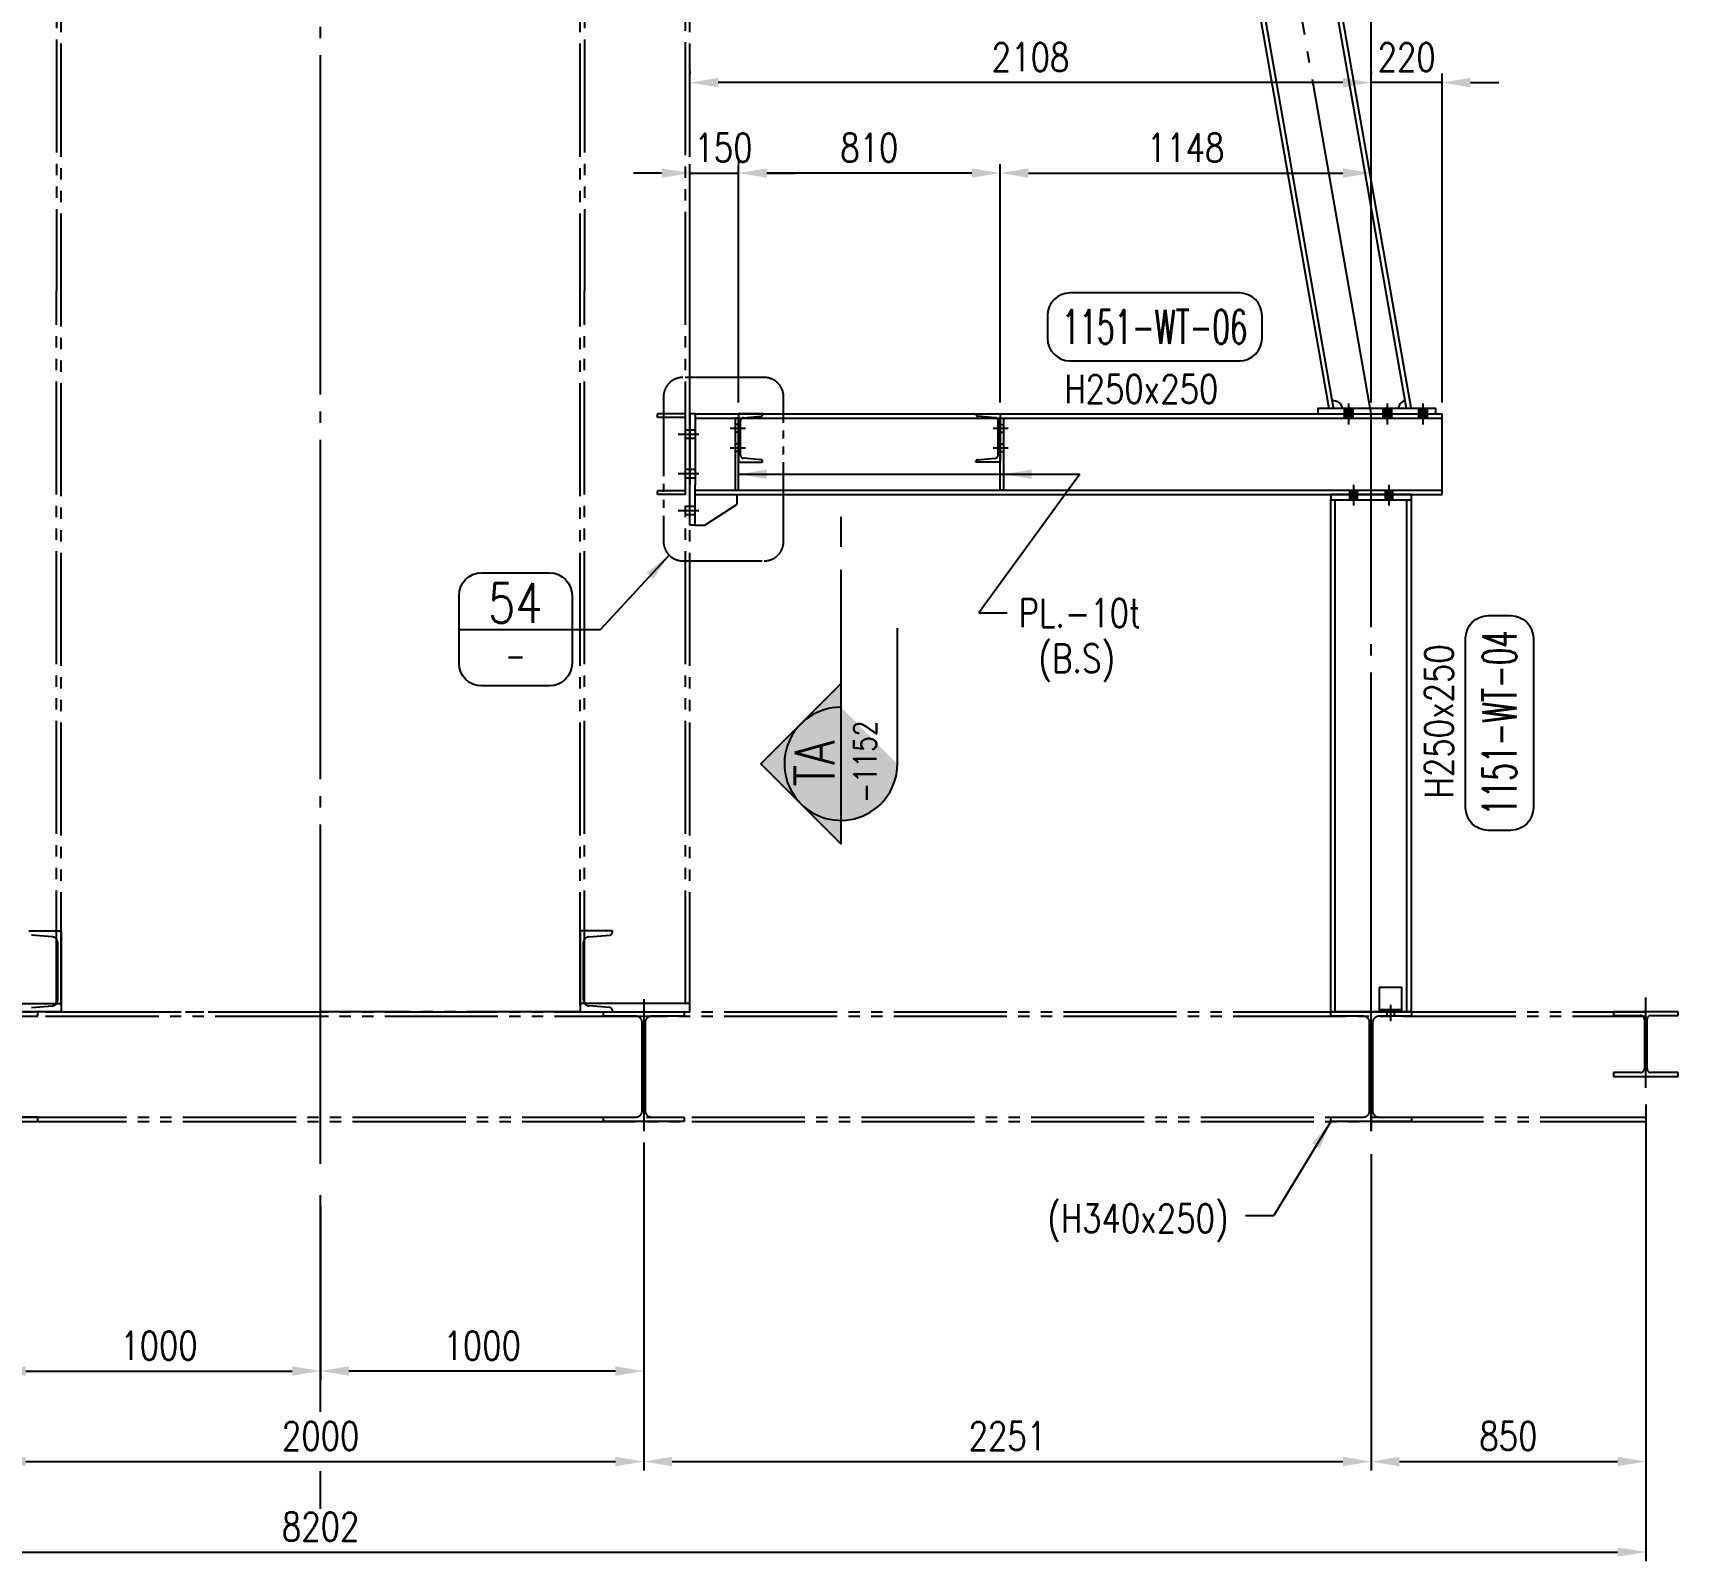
# Model space of a CAD drawing. Header units: millimetres. Extents: x 0 to 134087, y -49114 to 20834.
# Drawn here: x 38692 to 43783, y 7414 to 12141 of the extents above; entities that cross this region are included whole.
import ezdxf
from ezdxf.enums import TextEntityAlignment as Align

# ---------------------------------------------------------------- set-up
doc = ezdxf.new("R2010")
doc.units = ezdxf.units.MM
doc.header["$LTSCALE"] = 35
for name, pattern in [('JNK-CENTER', [34, 30, -1.5, 1, -1.5]), ('JNK-HIDDEN', [3, 2, -1]), ('JNK-PHANTOM', [15, 10, -1, 1, -1, 1, -1]), ('PH2', [15, 10, -1, 1, -1, 1, -1])]:
    doc.linetypes.add(name, pattern=pattern)
for name, color, linetype in [('CEN-R', 1, 'JNK-CENTER'), ('CON-C', 4, 'Continuous'), ('CON-G', 3, 'Continuous'), ('CON-W', 7, 'Continuous'), ('CON-Y', 2, 'Continuous'), ('det', 2, 'PH2'), ('Dim-W', 7, 'Continuous'), ('HID-Y', 2, 'JNK-HIDDEN'), ('PHA-M', 6, 'JNK-PHANTOM'), ('STL-OBJT', 7, 'Continuous')]:
    doc.layers.add(name, color=color, linetype=linetype)
doc.styles.add('SIMPLEX', font='simplex.shx', dxfattribs={"width": 0.8})
doc.dimstyles.new('DIM35', dxfattribs={"dimscale": 35, "dimtxt": 2.5, "dimasz": 2.5, "dimexe": 0.8, "dimexo": 1, "dimgap": 1, "dimtad": 1, "dimdec": 1, "dimdsep": 46, "dimtxsty": 'SIMPLEX', "dimcen": 0, "dimclrd": 7, "dimclre": 7, "dimclrt": 2, "dimadec": 1, "dimazin": 2, "dimtfac": 1, "dimtdec": 1, "dimtix": 1, "dimtmove": 2, "dimatfit": 2, "dimfxl": 1, "dimtfill": 1, "dimarcsym": 1})

# ---------------------------------------------------------------- blocks, each defined once
blk = doc.blocks.new('*D376')
at = {"layer": 'DEFPOINTS', "color": 0, "transparency": 16777216}
for p in [(35480.90303006745, 8885.375034891455), (43682.90303006745, 8861.08168435646), (43682.90303006745, 7441.605348590964)]:
    blk.add_point(p, dxfattribs=at)
at = {"layer": 'Dim-W', "color": 7, "linetype": 'ByBlock', "lineweight": -2, "transparency": 16777216}
for p, q in [((35480.90303006745, 8850.375034891455), (35480.90303006745, 7413.605348590964)), ((43682.90303006745, 8826.08168435646), (43682.90303006745, 7413.605348590964)), ((35568.40303006745, 7441.605348590964), (43595.40303006745, 7441.605348590964))]:
    blk.add_line(p, q, dxfattribs=at)
at = {"layer": 'Dim-W', "color": 7, "transparency": 16777216}
for points in [[(35568.40303006745, 7456.188681924297), (35568.40303006745, 7427.022015257631), (35480.90303006745, 7441.605348590964)], [(43595.40303006745, 7456.188681924297), (43595.40303006745, 7427.022015257631), (43682.90303006745, 7441.605348590964)]]:
    blk.add_solid(points, dxfattribs=at)
at = {"layer": 'Dim-W', "color": 2, "transparency": 16777216, "insert": (39581.90303006745, 7520.355348590964), "char_height": 87.5, "attachment_point": 5, "style": 'SIMPLEX', "bg_fill": 3, "box_fill_scale": 1.1, "bg_fill_color": 256, "bg_fill_true_color": 13158600, "bg_fill_transparency": 0}
blk.add_mtext('8202', dxfattribs=at)
blk = doc.blocks.new('A$C0ED36BC4')
at = {"layer": 'CEN-R'}
for p, q in [((1000, 39.06974284089665), (1000, -369.5811990312087)), ((1000, 39.06974284089665), (1000, -369.5811990312087)), ((3250.999999999802, -369.5811990312086), (3250.999999999764, 39.06974284089665)), ((4100.999999999726, -234.9887546006521), (4100.999999999711, 43.63720272895625)), ((3250.999999999767, -100), (3250.999999999769, -369.5811990312077))]:
    blk.add_line(p, q, dxfattribs=at)
at = {"layer": 'PHA-M'}
blk.add_line((3376.000000000582, 0), (3126.000000000582, 0), dxfattribs=at)
for points in [[(-875.0000000000582, -340), (-875.0000000000582, -326), (-975.5000000000582, -326, -0.414213562373095), (-995.5000000000582, -306), (-995.5000000000582, -34, -0.414213562373095), (-975.5000000000582, -14), (-875.0000000000582, -14), (-875.0000000000582, 0), (-1125.000000000058, 0), (-1125.000000000058, -14), (-1024.500000000058, -14, -0.414213562373095), (-1004.500000000058, -34), (-1004.500000000058, -306, -0.4142135623730949), (-1024.500000000058, -326), (-1125.000000000058, -326), (-1125.000000000058, -340)], [(875, -340), (875, -326), (975.5, -326, 0.414213562373095), (995.5, -306), (995.5, -34, 0.414213562373095), (975.5, -14), (875, -14), (875, 0), (1125, 0), (1125, -14), (1024.5, -14, 0.414213562373095), (1004.5, -34), (1004.5, -306, 0.4142135623730949), (1024.5, -326), (1125, -326), (1125, -340)], [(3125.999999999593, -340), (3125.999999999593, -326), (3226.499999999593, -326, 0.414213562373095), (3246.499999999593, -306), (3246.499999999593, -34, 0.414213562373095), (3226.499999999593, -14), (3125.999999999593, -14), (3125.999999999593, 0), (3375.999999999593, 0), (3375.999999999593, -14), (3275.499999999593, -14, 0.414213562373095), (3255.499999999593, -34), (3255.499999999593, -306, 0.4142135623730949), (3275.499999999593, -326), (3375.999999999593, -326), (3375.999999999593, -340)], [(4096.999999999714, -24), (4096.999999999714, -176, -0.414213562373095), (4084.999999999714, -188), (4000.999999999714, -188), (4000.999999999714, -200), (4100.999999999714, -200), (4200.999999999714, -200), (4200.999999999714, -188), (4116.999999999714, -188, -0.414213562373095), (4104.999999999714, -176), (4104.999999999714, -24, -0.414213562373095), (4116.999999999714, -12), (4200.999999999714, -12), (4200.999999999714, 0), (4100.999999999714, 0), (4000.999999999714, 0), (4000.999999999714, -12), (4084.999999999714, -12, -0.414213562373095)]]:
    blk.add_lwpolyline(points, format="xyb", close=True, dxfattribs=at)
blk = doc.blocks.new('*D385')
at = {"color": 7, "linetype": 'ByBlock', "lineweight": -2, "transparency": 16777216}
for p, q in [((40724.90303006716, 12022.65329782846), (40724.90303006716, 12015.65329782846)), ((42832.90303006774, 11033.14731621175), (42832.90303006774, 12015.65329782846)), ((42745.40303006774, 11987.65329782846), (40812.40303006716, 11987.65329782846))]:
    blk.add_line(p, q, dxfattribs=at)
at = {"color": 7, "transparency": 16777216}
for points in [[(40812.40303006716, 12002.23663116179), (40812.40303006716, 11973.06996449513), (40724.90303006716, 11987.65329782846)], [(42745.40303006774, 12002.23663116179), (42745.40303006774, 11973.06996449513), (42832.90303006774, 11987.65329782846)]]:
    blk.add_solid(points, dxfattribs=at)
at = {"layer": 'DEFPOINTS', "color": 0, "transparency": 16777216}
for p in [(40724.90303006716, 11987.65329782846), (40724.90303006716, 11987.65329782846), (42832.90303006774, 10998.14731621175)]:
    blk.add_point(p, dxfattribs=at)
at = {"color": 2, "transparency": 16777216, "insert": (41778.90303006745, 12066.40329782846), "char_height": 87.5, "attachment_point": 5, "style": 'SIMPLEX', "bg_fill": 3, "box_fill_scale": 1.1, "bg_fill_color": 256, "bg_fill_true_color": 13158600, "bg_fill_transparency": 0}
blk.add_mtext('2108', dxfattribs=at)
blk = doc.blocks.new('*D386')
at = {"color": 7, "linetype": 'ByBlock', "lineweight": -2, "transparency": 16777216}
for p, q in [((42832.90303006774, 12022.65329782846), (42832.90303006774, 12015.65329782846)), ((43052.90303006423, 10998.14731621175), (43052.90303006423, 12015.65329782846)), ((42745.40303006774, 11987.65329782846), (42657.90303006774, 11987.65329782846)), ((43052.90303006423, 11987.65329782846), (42832.90303006774, 11987.65329782846)), ((43140.40303006423, 11987.65329782846), (43227.90303006423, 11987.65329782846))]:
    blk.add_line(p, q, dxfattribs=at)
at = {"color": 7, "transparency": 16777216}
for points in [[(42745.40303006774, 12002.23663116179), (42745.40303006774, 11973.06996449513), (42832.90303006774, 11987.65329782846)], [(43140.40303006423, 12002.23663116179), (43140.40303006423, 11973.06996449513), (43052.90303006423, 11987.65329782846)]]:
    blk.add_solid(points, dxfattribs=at)
at = {"layer": 'DEFPOINTS', "color": 0, "transparency": 16777216}
for p in [(42832.90303006774, 11987.65329782846), (42832.90303006774, 11987.65329782846), (43052.90303006423, 10963.14731621175)]:
    blk.add_point(p, dxfattribs=at)
at = {"color": 2, "transparency": 16777216, "insert": (42942.90303006599, 12066.40329782846), "char_height": 87.5, "attachment_point": 5, "style": 'SIMPLEX', "bg_fill": 3, "box_fill_scale": 1.1, "bg_fill_color": 256, "bg_fill_true_color": 13158600, "bg_fill_transparency": 0}
blk.add_mtext('220', dxfattribs=at)
blk = doc.blocks.new('*D387')
at = {"color": 7, "linetype": 'ByBlock', "lineweight": -2, "transparency": 16777216}
for p, q in [((40724.90303006716, 10998.14731621175), (40724.90303006716, 11735.65329782834)), ((40874.9030300672, 10998.14731621175), (40874.9030300672, 11735.65329782834)), ((40637.40303006716, 11707.65329782834), (40549.90303006716, 11707.65329782834)), ((40724.90303006716, 11707.65329782834), (40874.9030300672, 11707.65329782834)), ((40962.4030300672, 11707.65329782834), (41049.9030300672, 11707.65329782834))]:
    blk.add_line(p, q, dxfattribs=at)
at = {"layer": 'DEFPOINTS', "color": 0, "transparency": 16777216}
for p in [(40874.9030300672, 11707.65329782834), (40724.90303006716, 10963.14731621175), (40874.9030300672, 10963.14731621175)]:
    blk.add_point(p, dxfattribs=at)
at = {"color": 2, "transparency": 16777216, "insert": (40828.66689269558, 11786.40329782834), "char_height": 87.5, "attachment_point": 5, "style": 'SIMPLEX', "bg_fill": 3, "box_fill_scale": 1.1, "bg_fill_color": 256, "bg_fill_true_color": 13158600, "bg_fill_transparency": 0}
blk.add_mtext('150', dxfattribs=at)
at = {"color": 7, "transparency": 16777216}
for points in [[(40637.40303006716, 11722.23663116168), (40637.40303006716, 11693.06996449501), (40724.90303006716, 11707.65329782834)], [(40962.4030300672, 11722.23663116168), (40962.4030300672, 11693.06996449501), (40874.9030300672, 11707.65329782834)]]:
    blk.add_solid(points, dxfattribs=at)
blk = doc.blocks.new('*D388')
at = {"color": 7, "linetype": 'ByBlock', "lineweight": -2, "transparency": 16777216}
for p, q in [((40874.90303006726, 11742.65329782834), (40874.90303006726, 11735.65329782834)), ((41684.9030300678, 10998.14731621175), (41684.9030300678, 11735.65329782834)), ((41597.4030300678, 11707.65329782834), (40962.40303006726, 11707.65329782834))]:
    blk.add_line(p, q, dxfattribs=at)
at = {"color": 7, "transparency": 16777216}
for points in [[(40962.40303006726, 11722.23663116168), (40962.40303006726, 11693.06996449501), (40874.90303006726, 11707.65329782834)], [(41597.4030300678, 11722.23663116168), (41597.4030300678, 11693.06996449501), (41684.9030300678, 11707.65329782834)]]:
    blk.add_solid(points, dxfattribs=at)
at = {"layer": 'DEFPOINTS', "color": 0, "transparency": 16777216}
for p in [(40874.90303006726, 11707.65329782834), (40874.90303006726, 11707.65329782834), (41684.9030300678, 10963.14731621175)]:
    blk.add_point(p, dxfattribs=at)
at = {"color": 2, "transparency": 16777216, "insert": (41279.90303006753, 11786.40329782834), "char_height": 87.5, "attachment_point": 5, "style": 'SIMPLEX', "bg_fill": 3, "box_fill_scale": 1.1, "bg_fill_color": 256, "bg_fill_true_color": 13158600, "bg_fill_transparency": 0}
blk.add_mtext('810', dxfattribs=at)
blk = doc.blocks.new('*D389')
at = {"color": 7, "linetype": 'ByBlock', "lineweight": -2, "transparency": 16777216}
for p, q in [((41684.9030300678, 10998.14731621175), (41684.9030300678, 11735.65329782834)), ((42832.90303006838, 10998.14731621175), (42832.90303006838, 11735.65329782834)), ((41772.4030300678, 11707.65329782834), (42745.40303006838, 11707.65329782834))]:
    blk.add_line(p, q, dxfattribs=at)
at = {"color": 7, "transparency": 16777216}
for points in [[(41772.4030300678, 11722.23663116168), (41772.4030300678, 11693.06996449501), (41684.9030300678, 11707.65329782834)], [(42745.40303006838, 11722.23663116168), (42745.40303006838, 11693.06996449501), (42832.90303006838, 11707.65329782834)]]:
    blk.add_solid(points, dxfattribs=at)
at = {"layer": 'DEFPOINTS', "color": 0, "transparency": 16777216}
for p in [(42832.90303006838, 11707.65329782834), (41684.9030300678, 10963.14731621175), (42832.90303006838, 10963.14731621175)]:
    blk.add_point(p, dxfattribs=at)
at = {"color": 2, "transparency": 16777216, "insert": (42258.90303006809, 11786.40329782834), "char_height": 87.5, "attachment_point": 5, "style": 'SIMPLEX', "bg_fill": 3, "box_fill_scale": 1.1, "bg_fill_color": 256, "bg_fill_true_color": 13158600, "bg_fill_transparency": 0}
blk.add_mtext('1148', dxfattribs=at)
blk = doc.blocks.new('DUCT-TAG')
at = {"layer": 'CON-G'}
blk.add_lwpolyline([(-9.490000000000007, -1), (-9.489999999999979, 1, -0.414213562373095), (-7.489999999999979, 3), (7.489999999999982, 3, -0.414213562373095), (9.489999999999982, 1), (9.489999999999982, -1, -0.414213562373095), (7.489999999999982, -3), (-7.490000000000007, -3, -0.4142135623730971)], format="xyb", close=True, dxfattribs=at)
at = {"layer": 'CON-G', "style": 'SIMPLEX', "width": 1.246304347826088}
blk.add_attdef('NAME', text='', height=3, dxfattribs=at).set_placement((-8.190000000000007, -1.5), (8.19000000000001, -1.5), align=Align.FIT)
at = {"layer": 'CON-Y', "style": 'SIMPLEX'}
blk.add_attdef('ELEVATION', text='', height=2, dxfattribs=at).set_placement((-1.243449787580175e-14, -6.02), align=Align.CENTER)
blk = doc.blocks.new('*D391')
at = {"color": 7, "linetype": 'ByBlock', "lineweight": -2, "transparency": 16777216}
for p, q in [((43682.90303006745, 8791.08168435646), (43682.90303006745, 7693.605348590964)), ((42832.9030300676, 8672.020183950437), (42832.9030300676, 7693.605348590964)), ((42920.4030300676, 7721.605348590964), (43595.40303006745, 7721.605348590964))]:
    blk.add_line(p, q, dxfattribs=at)
at = {"color": 7, "transparency": 16777216}
for points in [[(42920.4030300676, 7736.188681924297), (42920.4030300676, 7707.022015257631), (42832.9030300676, 7721.605348590964)], [(43595.40303006745, 7736.188681924297), (43595.40303006745, 7707.022015257631), (43682.90303006745, 7721.605348590964)]]:
    blk.add_solid(points, dxfattribs=at)
at = {"layer": 'DEFPOINTS', "color": 0, "transparency": 16777216}
for p in [(43682.90303006745, 8826.08168435646), (42832.9030300676, 8707.020183950437), (43682.90303006745, 7721.605348590964)]:
    blk.add_point(p, dxfattribs=at)
at = {"color": 2, "transparency": 16777216, "insert": (43257.90303006752, 7800.355348590964), "char_height": 87.5, "attachment_point": 5, "style": 'SIMPLEX', "bg_fill": 3, "box_fill_scale": 1.1, "bg_fill_color": 256, "bg_fill_true_color": 13158600, "bg_fill_transparency": 0}
blk.add_mtext('850', dxfattribs=at)
blk = doc.blocks.new('*D395')
at = {"color": 7, "linetype": 'ByBlock', "lineweight": -2, "transparency": 16777216}
for p, q in [((41650.4587649617, 19189.32117418308), (41650.4587649617, 19182.32117418308)), ((42745.40303006838, 19154.32117418308), (41737.9587649617, 19154.32117418308)), ((42832.90303006838, 10998.14731621175), (42832.90303006838, 19182.32117418308))]:
    blk.add_line(p, q, dxfattribs=at)
at = {"color": 7, "transparency": 16777216}
for points in [[(41737.9587649617, 19168.90450751641), (41737.9587649617, 19139.73784084975), (41650.4587649617, 19154.32117418308)], [(42745.40303006838, 19168.90450751641), (42745.40303006838, 19139.73784084975), (42832.90303006838, 19154.32117418308)]]:
    blk.add_solid(points, dxfattribs=at)
at = {"layer": 'DEFPOINTS', "color": 0, "transparency": 16777216}
for p in [(41650.4587649617, 19154.32117418308), (41650.4587649617, 19154.32117418308), (42832.90303006838, 10963.14731621175)]:
    blk.add_point(p, dxfattribs=at)
at = {"color": 2, "transparency": 16777216, "insert": (42241.68089751504, 19233.07117418308), "char_height": 87.5, "attachment_point": 5, "style": 'SIMPLEX', "bg_fill": 3, "box_fill_scale": 1.1, "bg_fill_color": 256, "bg_fill_true_color": 13158600, "bg_fill_transparency": 0}
blk.add_mtext('1182.4', dxfattribs=at)
blk = doc.blocks.new('A$C326477C4')
at = {"layer": 'CEN-R'}
blk.add_line((35.00000000008731, -54), (35.00000000008731, -104.0000000002328), dxfattribs=at)
at = {"layer": 'CON-G', "ltscale": 0.5}
for p, q in [((70.00000000008731, -69), (2.91038304567337e-11, -69)), ((70.00000000017462, -75.00000000023283), (1.164153218269348e-10, -75.00000000023283))]:
    blk.add_line(p, q, dxfattribs=at)
blk.add_lwpolyline([(0, 0), (1.164153218269348e-10, -75.00000000023283), (70.00000000017462, -75.00000000023283), (70.00000000005821, 0), (8.731149137020111e-11, -2.037268131971359e-10)], dxfattribs=at)
at = {"layer": 'CON-Y'}
for p, q in [((23.50000000008731, -69), (23.50000000008731, -89.00000000023283)), ((46.50000000008731, -69), (46.50000000008731, -89.00000000023283))]:
    blk.add_line(p, q, dxfattribs=at)
blk = doc.blocks.new('A$C06B76479')
at = {"layer": 'CEN-R'}
for p, q in [((-559.9999999998035, 110.748816559746), (-559.9999999998035, -117.9996150007501)), ((-175, 110.7488165588293), (-175, -117.9996150016668)), ((245, 110.7488165588293), (245, -117.9996150016668))]:
    blk.add_line(p, q, dxfattribs=at)
at = {"layer": 'CON-G'}
for p, q in [((1405.502455382957, 0), (-770.000000000211, 9.167706593871117e-10)), ((-384.6074966722663, 55.99999999993088), (-432.8714217522938, 64.46129634670069)), ((453.9898601093882, 55.99999999998545), (405.7259350293607, 64.4612963467589))]:
    blk.add_line(p, q, dxfattribs=at)
blk.add_lwpolyline([(-700.000000000422, 56.00000000173168), (576.2364010336969, 56.00000000183354), (576.2364010336969, 1.833541318774223e-09), (-700.000000000422, 1.833541318774223e-09)], close=True, dxfattribs=at)
for centre, start, end in [((-384.6074966722372, 55.9999999999236), 0, 80.05635145408101), ((404.2425592834115, 55.99999999997817), 80.05635145408101, 180)]:
    blk.add_arc(centre, 87.49999999990274, start, end, dxfattribs=at)
at = {"layer": 'CON-W', "const_width": 94.5}
for points in [[(-559.9999999998035, 56.00000000173168), (-559.9999999998035, -52.49999999908323)], [(-175, 56.00000000081491), (-175, -52.5)], [(245, 56.00000000081491), (245, -52.5)]]:
    blk.add_lwpolyline(points, dxfattribs=at)
at = {"layer": 'HID-Y', "ltscale": 2}
for p, q in [((-607.2499999998035, 56.00000000173168), (-607.2499999998035, -52.49999999908323)), ((-512.7499999998035, 56.00000000173168), (-512.7499999998035, -52.49999999908323)), ((-222.25, 56.00000000081491), (-222.25, -52.5)), ((-127.75, 56.00000000081491), (-127.75, -52.5)), ((197.75, 56.00000000081491), (197.75, -52.5)), ((292.25, 56.00000000081491), (292.25, -52.5))]:
    blk.add_line(p, q, dxfattribs=at)
blk = doc.blocks.new('det-tag')
at = {"layer": 'CON-Y'}
blk.add_line((5, 0), (-5, 0), dxfattribs=at)
blk.add_lwpolyline([(-3.000000000000003, -4.999999999999998), (3, -5, 0.4142135623730951), (5, -3.000000000000001), (5.000000000000002, 2.999999999999998, 0.4142135623730951), (3.000000000000001, 4.999999999999998), (-2.999999999999997, 4.999999999999998, 0.4142135623730948), (-4.999999999999997, 3), (-5.000000000000002, -2.999999999999997, 0.4142135623730953)], format="xyb", close=True, dxfattribs=at)
at = {"layer": 'CON-G', "style": 'SIMPLEX', "width": 0.8}
blk.add_attdef('TAG', text='', height=3.5, dxfattribs=at).set_placement((0.02333333333333343, 0.5800000000000399), align=Align.CENTER)
at = {"layer": 'CON-Y', "style": 'SIMPLEX', "width": 0.8}
blk.add_attdef('-8888', text='', height=2, dxfattribs=at).set_placement((0, -3.339999999999999), align=Align.CENTER)
blk = doc.blocks.new('A$C7CD83CD9')
at = {"layer": 'PHA-M'}
for p, q in [((-803.000000000101, 20.00000000093132), (-803.0000000009595, 8244.000000000025)), ((-803.000000000101, 20.00000000093132), (-803.0000000009595, 8244.000000000025)), ((803.0000000001901, 20.00000000093132), (803.0000000010486, 8244.000000000025)), ((803.0000000001901, 20.00000000093132), (803.0000000010486, 8244.000000000025)), ((-817.0000000001155, 7208.00000000306), (-817.0000000004284, 2230.000000003114)), ((817.0000000002046, 7208.00000000306), (817.0000000005175, 2230.000000003114)), ((1129.00000000019, 25.00000000092768), (1129.000000000536, 3335.000000001828)), ((1143.00000000019, 20.00000000089494), (1143.000000000536, 3335.000000001828)), ((-816.9999999992697, 25.0000000009295), (-817.0000000004284, 2230.000000003114)), ((816.9999999993588, 25.0000000009295), (817.0000000005175, 2230.000000003114)), ((-903.0000000000719, 249.9999999980209), (-803.0000000000719, 250.0000000002328)), ((-829.9311966322848, 231.5224257397931), (-894.7844016848094, 237.1963459752151)), ((-813.5000000017308, 36.40907882415922), (-813.5000000017308, 213.5909211741528)), ((-813.5000000017308, 36.40907882415922), (-813.5000000017308, 213.5909211741528)), ((-803.0000000000719, 250.0000000002328), (-803.0000000000719, 2.328306436538696e-10)), ((803.000000000161, 250.0000000002328), (803.000000000161, 2.328306436538696e-10)), ((903.000000000161, 249.9999999980209), (803.000000000161, 250.0000000002328)), ((813.5000000018199, 36.40907882415922), (813.5000000018199, 213.5909211741528)), ((813.5000000018199, 36.40907882415922), (813.5000000018199, 213.5909211741528)), ((829.9311966323739, 231.5224257397931), (894.7844016848985, 237.1963459752151)), ((903.000000000161, 246.1620982580353), (903.000000000161, 249.9999999980209)), ((-817.000000000101, 25.00000000093132), (-817.0000000000719, 175)), ((817.0000000001901, 25.00000000093132), (817.000000000161, 175)), ((-1143.000000000101, 25.00000000092768), (-803.0000000000719, 25.00000000093132)), ((-803.0000000000719, 0), (-1143.000000000101, -3.637978807091713e-12)), ((-803.0000000000719, 2.328306436538696e-10), (-903.0000000000719, 2.328306436538696e-10)), ((-894.7844016848094, 12.8036540230969), (-829.9311966322848, 18.47757425851887)), ((-803.0000000000719, 25.00000000093132), (-803.0000000000719, 0)), ((-803.0000000000719, 0), (0, 0)), ((803.000000000161, 0), (8.913048077374697e-11, 0)), ((1143.00000000019, 25.00000000092768), (803.000000000161, 25.00000000093132)), ((803.000000000161, 25.00000000093132), (803.000000000161, 0)), ((803.000000000161, 2.328306436538696e-10), (903.000000000161, 2.328306436538696e-10)), ((803.000000000161, 0), (1143.00000000019, -3.637978807091713e-12)), ((894.7844016848985, 12.8036540230969), (829.9311966323739, 18.47757425851887)), ((903.000000000161, 3.83790174027672), (903.000000000161, 2.346496330574155e-10)), ((1143.00000000019, -3.637978807091713e-12), (1143.00000000019, 25.00000000092768))]:
    blk.add_line(p, q, dxfattribs=at)
for centre, radius, start, end in [((-831.5000000017308, 213.59092117414), 18, 0, 85.00000000002309), ((831.5000000018199, 213.59092117414), 18, 94.9999999999769, 180), ((894.0000000001683, 246.1620982580334), 8.999999999992792, 275.0000000000807, 0), ((-831.5000000017308, 36.40907882417196), 18.00000000000062, 274.9999999999769, 0), ((831.5000000018199, 36.40907882417196), 18.00000000000062, 180, 265.0000000000231), ((894.0000000001683, 3.837901740278539), 8.999999999992724, 0, 85.00000000002309)]:
    blk.add_arc(centre, radius, start, end, dxfattribs=at)
blk = doc.blocks.new('*D476')
at = {"color": 7, "linetype": 'ByBlock', "lineweight": -2, "transparency": 16777216}
for p, q in [((38581.90303006745, 8708.566117178683), (38581.90303006745, 7693.605348590968)), ((40581.90303006751, 8708.566117178683), (40581.90303006751, 7693.605348590968)), ((38669.40303006745, 7721.605348590968), (40494.40303006751, 7721.605348590968))]:
    blk.add_line(p, q, dxfattribs=at)
at = {"color": 7, "transparency": 16777216}
for points in [[(38669.40303006745, 7736.188681924301), (38669.40303006745, 7707.022015257635), (38581.90303006745, 7721.605348590968)], [(40494.40303006751, 7736.188681924301), (40494.40303006751, 7707.022015257635), (40581.90303006751, 7721.605348590968)]]:
    blk.add_solid(points, dxfattribs=at)
at = {"layer": 'DEFPOINTS', "color": 0, "transparency": 16777216}
for p in [(38581.90303006745, 8743.566117178683), (40581.90303006751, 8743.566117178683), (40581.90303006751, 7721.605348590968)]:
    blk.add_point(p, dxfattribs=at)
at = {"color": 2, "transparency": 16777216, "insert": (39581.90303006748, 7800.355348590968), "char_height": 87.5, "attachment_point": 5, "style": 'SIMPLEX', "bg_fill": 3, "box_fill_scale": 1.1, "bg_fill_color": 256, "bg_fill_true_color": 13158600, "bg_fill_transparency": 0}
blk.add_mtext('2000', dxfattribs=at)
blk = doc.blocks.new('*D477')
at = {"color": 7, "linetype": 'ByBlock', "lineweight": -2, "transparency": 16777216}
for p, q in [((40581.90303006751, 8673.566117178683), (40581.90303006751, 7693.605348590964)), ((42832.9030300676, 8637.020183950437), (42832.9030300676, 7693.605348590964)), ((40669.40303006751, 7721.605348590964), (42745.4030300676, 7721.605348590964))]:
    blk.add_line(p, q, dxfattribs=at)
at = {"color": 7, "transparency": 16777216}
for points in [[(40669.40303006751, 7736.188681924297), (40669.40303006751, 7707.022015257631), (40581.90303006751, 7721.605348590964)], [(42745.4030300676, 7736.188681924297), (42745.4030300676, 7707.022015257631), (42832.9030300676, 7721.605348590964)]]:
    blk.add_solid(points, dxfattribs=at)
at = {"layer": 'DEFPOINTS', "color": 0, "transparency": 16777216}
for p in [(40581.90303006751, 8708.566117178683), (42832.9030300676, 8672.020183950437), (42832.9030300676, 7721.605348590964)]:
    blk.add_point(p, dxfattribs=at)
at = {"color": 2, "transparency": 16777216, "insert": (41707.40303006755, 7800.355348590964), "char_height": 87.5, "attachment_point": 5, "style": 'SIMPLEX', "bg_fill": 3, "box_fill_scale": 1.1, "bg_fill_color": 256, "bg_fill_true_color": 13158600, "bg_fill_transparency": 0}
blk.add_mtext('2251', dxfattribs=at)
blk = doc.blocks.new('*D479')
at = {"color": 7, "linetype": 'ByBlock', "lineweight": -2, "transparency": 16777216}
for p, q in [((38581.90303006745, 8638.566117178683), (38581.90303006745, 7973.605348590964)), ((39581.90303006774, 8510.707491503614), (39581.90303006774, 7973.605348590964)), ((38669.40303006745, 8001.605348590964), (39494.40303006774, 8001.605348590964))]:
    blk.add_line(p, q, dxfattribs=at)
at = {"color": 7, "transparency": 16777216}
for points in [[(38669.40303006745, 8016.188681924297), (38669.40303006745, 7987.022015257631), (38581.90303006745, 8001.605348590964)], [(39494.40303006774, 8016.188681924297), (39494.40303006774, 7987.022015257631), (39581.90303006774, 8001.605348590964)]]:
    blk.add_solid(points, dxfattribs=at)
at = {"layer": 'DEFPOINTS', "color": 0, "transparency": 16777216}
for p in [(38581.90303006745, 8673.566117178683), (39581.90303006774, 8545.707491503614, 3.560684380578209e-09), (39581.90303006774, 8001.605348590964)]:
    blk.add_point(p, dxfattribs=at)
at = {"color": 2, "transparency": 16777216, "insert": (39081.90303006759, 8080.355348590964), "char_height": 87.5, "attachment_point": 5, "style": 'SIMPLEX', "bg_fill": 3, "box_fill_scale": 1.1, "bg_fill_color": 256, "bg_fill_true_color": 13158600, "bg_fill_transparency": 0}
blk.add_mtext('1000', dxfattribs=at)
blk = doc.blocks.new('*D480')
at = {"color": 7, "linetype": 'ByBlock', "lineweight": -2, "transparency": 16777216}
for p, q in [((40581.90303006803, 8638.566117178683), (40581.90303006803, 7973.605348590964)), ((39581.90303006774, 8510.707491503614), (39581.90303006774, 7973.605348590964)), ((40494.40303006803, 8001.605348590964), (39669.40303006774, 8001.605348590964))]:
    blk.add_line(p, q, dxfattribs=at)
at = {"color": 7, "transparency": 16777216}
for points in [[(39669.40303006774, 8016.188681924297), (39669.40303006774, 7987.022015257631), (39581.90303006774, 8001.605348590964)], [(40494.40303006803, 8016.188681924297), (40494.40303006803, 7987.022015257631), (40581.90303006803, 8001.605348590964)]]:
    blk.add_solid(points, dxfattribs=at)
at = {"layer": 'DEFPOINTS', "color": 0, "transparency": 16777216}
for p in [(40581.90303006803, 8673.566117178683), (39581.90303006774, 8545.707491503614, 3.560684380578209e-09), (39581.90303006774, 8001.605348590964)]:
    blk.add_point(p, dxfattribs=at)
at = {"color": 2, "transparency": 16777216, "insert": (40081.90303006789, 8080.355348590964), "char_height": 87.5, "attachment_point": 5, "style": 'SIMPLEX', "bg_fill": 3, "box_fill_scale": 1.1, "bg_fill_color": 256, "bg_fill_true_color": 13158600, "bg_fill_transparency": 0}
blk.add_mtext('1000', dxfattribs=at)
blk = doc.blocks.new('SECMARK3')
at = {"layer": 'CON-Y'}
h = blk.add_hatch(color=256, dxfattribs=at)
edge = h.paths.add_edge_path()
edge.add_line((14.75559885480128, -4.618527782440651e-14), (18.29113276073392, -3.535533905932771))
edge.add_arc((21.82666666666668, -4.685141163918161e-14), 5, 179.9999999999996, 224.9999999999998, ccw=False)
edge.add_line((16.82666666666668, -1.448670973532845e-14), (14.75559885480128, -4.618527782440651e-14))
edge = h.paths.add_edge_path()
edge.add_arc((21.82666666666668, -4.618527782440651e-14), 5, 179.9999999999996, 450)
h = blk.add_hatch(color=256, dxfattribs=at)
edge = h.paths.add_edge_path()
edge.add_line((28.89773447853207, -4.618527782440651e-14), (26.82666666666668, -4.2237748849338e-14))
edge.add_arc((21.82666666666668, -4.418687638008123e-14), 5, -44.99999999999977, 0, ccw=False)
edge.add_line((25.36220057259942, -3.535533905932772), (28.89773447853207, -4.618527782440651e-14))
h = blk.add_hatch(color=256, dxfattribs=at)
edge = h.paths.add_edge_path()
edge.add_line((21.82666666666668, -7.071067811865486), (25.36220057259942, -3.535533905932772))
edge.add_arc((21.82666666666668, -4.796163466380676e-14), 4.999999999999998, 224.9999999999998, 315.0000000000002, ccw=False)
edge.add_line((18.29113276073392, -3.535533905932771), (21.82666666666668, -7.071067811865486))
at = {"layer": 'CON-C'}
blk.add_line((0, 0), (2.633333333333308, 0), dxfattribs=at)
blk.add_lwpolyline([(4.666666666666639, 0), (28.89773447853207, -4.618527782440651e-14), (21.82666666666668, -7.071067811865486), (14.75559885480128, -4.618527782440651e-14)], dxfattribs=at)
at = {"layer": 'CON-Y'}
blk.add_line((21.82666666666668, 4.999999999999954), (9.823333333333341, 4.999999999999954), dxfattribs=at)
blk.add_arc((21.82666666666668, -4.618527782440651e-14), 5, 179.9999999999996, 90.00000000000001, dxfattribs=at)
at = {"layer": 'CON-C', "style": 'SIMPLEX', "width": 0.8}
blk.add_attdef('TAG', text='', height=3.5, dxfattribs=at).set_placement((21.80333333333334, -4.080000000000055), align=Align.CENTER)
at = {"layer": 'CON-Y', "style": 'SIMPLEX', "width": 0.8}
blk.add_attdef('H0000-0000', text='', height=2, dxfattribs=at).set_placement((24.52333333333334, 1.419999999999941), align=Align.RIGHT)

msp = doc.modelspace()

# ---------------------------------------------------------------- linework, layer by layer
at = {"layer": 'CEN-R'}
for p, q in [((42832.90303006838, 10963.14731621175), (41650.4587649616, 17707.90593043812)), ((42832.90303006838, 9113.147316209892), (42832.90303006838, 10963.14731621175)), ((40752.90682626589, 10899.14731621175), (40688.37505209084, 10899.14731621175)), ((40849.9030300672, 10918.14731621175), (40896.40303006866, 10918.14731621175)), ((41663.40303006634, 10918.14731621181), (41709.9030300678, 10918.14731621181)), ((40849.9030300672, 10858.14731621175), (40896.40303006866, 10858.14731621175)), ((41663.40303006634, 10858.14731621181), (41709.9030300678, 10858.14731621181)), ((40752.90682626589, 10777.14731621175), (40688.37505209084, 10777.14731621175)), ((42777.90303006774, 10742.78983522833), (42777.90303006774, 10679.43314049702)), ((42887.90303006774, 10742.78983522833), (42887.90303006774, 10679.43314049702)), ((40752.90682626589, 10663.14731621027), (40688.37505209084, 10663.14731621027)), ((40751.34172752965, 10663.14731621027), (40709.46433262469, 10663.14731621027))]:
    msp.add_line(p, q, dxfattribs=at)
at = {"layer": 'CON-G'}
for p, q in [((42942.79088626043, 10979.14731621184), (41724.01449985529, 17931.14731620989)), ((42956.58057914027, 10981.56482945375), (41737.80419273536, 17933.56482945184)), ((42716.98133434569, 10981.56482945379), (41576.90303006786, 17484.66454466619)), ((42703.19164146567, 10979.14731621186), (41576.90303006786, 17403.58949754752)), ((40740.9030300678, 10963.14731621175), (40724.9030300678, 10963.14731621175)), ((40724.9030300678, 10963.14731621175), (40724.9030300678, 10743.14731621175)), ((40740.9030300678, 10963.14731621175), (43052.90303006487, 10963.14731621175)), ((40740.9030300678, 10963.14731621175), (40740.9030300678, 10743.14731621175)), ((40740.9030300678, 10949.14731621175), (43052.90303006487, 10949.14731621175)), ((40724.9030300678, 10618.14731621027), (40724.9030300678, 10743.14731621175)), ((40740.9030300678, 10618.14731621027), (40740.9030300678, 10743.14731621175)), ((40740.9030300678, 10727.14731621175), (43052.90303006482, 10727.14731621175)), ((40740.9030300678, 10713.14731621175), (43052.90303006482, 10713.14731621175)), ((40870.90303006745, 10683.14731621004), (40870.90303006745, 10713.14731621004)), ((42707.90303006774, 9113.147316209894), (42707.90303006774, 10697.14731621175)), ((42721.90303006774, 9113.147316209894), (42721.90303006774, 10697.14731621175)), ((42943.90303006774, 9113.147316209894), (42943.90303006768, 10697.14731621175)), ((42957.90303006774, 9113.147316209894), (42957.90303006774, 10697.14731621175)), ((40770.90303006792, 10618.14731621027), (40870.90303006745, 10683.14731621004)), ((40740.9030300678, 10618.14731621027), (40724.9030300678, 10618.14731621027)), ((40740.9030300678, 10618.14731621027), (40770.90303006792, 10618.14731621027)), ((42957.90303006768, 9113.147316209892), (42707.90303006803, 9113.147316209892))]:
    msp.add_line(p, q, dxfattribs=at)
for points in [[(40874.9030300672, 10949.14731621175), (40864.9030300672, 10949.14731621175), (40864.9030300672, 10727.14731621175), (40874.9030300672, 10727.14731621175)], [(41684.9030300678, 10949.14731621175), (41694.9030300678, 10949.14731621175), (41694.9030300678, 10727.14731621175), (41684.9030300678, 10727.14731621175)], [(42957.90303006774, 10713.14731621175), (42707.90303006774, 10713.14731621175), (42707.90303006774, 10697.14731621175), (42957.90303006774, 10697.14731621175)]]:
    msp.add_lwpolyline(points, close=True, dxfattribs=at)
at = {"layer": 'CON-W', "const_width": 23}
for points in [[(42777.90303006774, 10728.14731621237), (42777.90303006774, 10697.14731621237)], [(42887.90303006774, 10728.14731621237), (42887.90303006774, 10697.14731621237)]]:
    msp.add_lwpolyline(points, dxfattribs=at)
at = {"layer": 'HID-Y'}
for p, q in [((40740.9030300678, 10912.14731621175), (40710.9030300678, 10912.14731621175)), ((40881.40303006866, 10929.64731621175), (40864.9030300672, 10929.64731621175)), ((40881.40303006866, 10906.64731621175), (40864.9030300672, 10906.64731621175)), ((41678.40303006634, 10929.64731621181), (41694.9030300678, 10929.64731621181)), ((41678.40303006634, 10906.64731621181), (41694.9030300678, 10906.64731621181)), ((40740.9030300678, 10886.14731621175), (40710.9030300678, 10886.14731621175)), ((40881.40303006866, 10869.64731621175), (40864.9030300672, 10869.64731621175)), ((40881.40303006866, 10846.64731621175), (40864.9030300672, 10846.64731621175)), ((41678.40303006634, 10869.64731621181), (41694.9030300678, 10869.64731621181)), ((41678.40303006634, 10846.64731621181), (41694.9030300678, 10846.64731621181)), ((40740.9030300678, 10790.14731621175), (40710.9030300678, 10790.14731621175)), ((40740.9030300678, 10764.14731621175), (40710.9030300678, 10764.14731621175)), ((40740.9030300678, 10676.14731621027), (40710.9030300678, 10676.14731621027)), ((40740.9030300678, 10650.14731621027), (40710.9030300678, 10650.14731621027))]:
    msp.add_line(p, q, dxfattribs=at)
at = {"layer": 'HID-Y', "ltscale": 2}
for p, q in [((42766.40303006774, 10728.14731621175), (42766.40303006774, 10697.14731621175)), ((42789.40303006774, 10728.14731621175), (42789.40303006774, 10697.14731621175)), ((42876.40303006774, 10728.14731621175), (42876.40303006774, 10697.14731621175)), ((42899.40303006774, 10728.14731621175), (42899.40303006774, 10697.14731621175))]:
    msp.add_line(p, q, dxfattribs=at)
at = {"layer": 'PHA-M'}
for p, q in [((40710.90303006716, 10725.14731621175), (40624.903030068, 10725.14731621175)), ((40624.903030068, 10713.14731621175), (40624.903030068, 10725.14731621175)), ((40710.90303006716, 10713.14731621175), (40624.903030068, 10713.14731621175)), ((35580.90303006722, 9113.147316209892), (43682.90303006722, 9113.147316209892)), ((35580.90303006722, 9099.147316209892), (43682.90303006722, 9099.147316209892))]:
    msp.add_line(p, q, dxfattribs=at)
for points in [[(40874.9030300672, 10963.14731621175), (40874.9030300672, 10813.14731621175), (40949.9030300672, 10813.14731621175), (40949.9030300672, 10815.56917361176, 0.3888787318529897), (40945.33880878094, 10820.55014710221), (40890.53147264117, 10825.3451676925, -0.3888787318529897), (40881.40303006866, 10835.30711467341), (40881.40303006866, 10940.98751774342, -0.3888787318529897), (40890.53147264117, 10950.94946472433), (40945.33880878094, 10955.74448531462, 0.3888787318529897), (40949.9030300672, 10960.72545880508), (40949.9030300672, 10963.14731620508)], [(41684.9030300678, 10963.14731621181), (41684.9030300678, 10813.14731621181), (41609.9030300678, 10813.14731621181), (41609.9030300678, 10815.56917361182, -0.3888787318529897), (41614.46725135406, 10820.55014710227), (41669.27458749382, 10825.34516769256, 0.3888787318529897), (41678.40303006634, 10835.30711467347), (41678.40303006634, 10940.98751774347, 0.3888787318529897), (41669.27458749382, 10950.94946472439), (41614.46725135406, 10955.74448531467, -0.3888787318529897), (41609.9030300678, 10960.72545880514), (41609.9030300678, 10963.14731620513)]]:
    msp.add_lwpolyline(points, format="xyb", close=True, dxfattribs=at)
at = {"layer": 'STL-OBJT'}
for p, q in [((41931.16653816607, 10775.967059417), (41619.17754677092, 10346.76007646308, -3.347016351508577e-09)), ((41619.17754677092, 10346.76007646308, -3.347016351508577e-09), (41706.67754677092, 10346.76007646308, -3.347016351508577e-09)), ((40360.23814915925, 10296.02575597272), (40447.73814915925, 10296.02575597272))]:
    msp.add_line(p, q, dxfattribs=at)

# ---------------------------------------------------------------- block references
msp.add_blockref('A$C326477C4', (42857.903030068, 9188.147316210123))
at = {"layer": 'CON-W'}
ref = msp.add_blockref('SECMARK3', (41192.11834379342, 10644.08470993038), dxfattribs=dict(at, xscale=34.999999999965, yscale=34.999999999965, zscale=34.999999999965, rotation=270))
ref.add_attrib('TAG', 'TA', dxfattribs={"layer": 'CON-C', "height": 122.4999999998775, "rotation": 90, "style": 'SIMPLEX', "width": 0.8}).set_placement((41171.81834379346, 9880.96804326448), align=Align.CENTER)
ref.add_attrib('H0000-0000', '-1152', dxfattribs={"layer": 'CON-Y', "height": 69.99999999993, "rotation": 90, "style": 'SIMPLEX', "width": 0.8}).set_placement((41301.8183437933, 10013.34501754108), align=Align.RIGHT)
ref = msp.add_blockref('DUCT-TAG', (43230.19508832302, 10006.47873161086), dxfattribs=dict(at, xscale=35, yscale=35, zscale=35, rotation=270))
ref.add_attrib('NAME', '1151-WT-04', dxfattribs={"layer": 'CON-G', "height": 105, "rotation": 90, "style": 'SIMPLEX', "width": 0.58203045685278}).set_placement((43282.69508832302, 9719.828731610898), (43282.69508832302, 10293.12873161089), align=Align.FIT)
at = {"layer": 'STL-OBJT'}
ref = msp.add_blockref('det-tag', (40185.23814915925, 10296.02575597272), dxfattribs=dict(at, xscale=-35, yscale=35, zscale=35))
ref.add_attrib('TAG', '54', dxfattribs={"layer": 'CON-G', "height": 122.5, "style": 'SIMPLEX', "width": 0.8000000000000002}).set_placement((40184.42148249263, 10316.32575597273), align=Align.CENTER)
ref.add_attrib('-8888', '-', dxfattribs={"layer": 'CON-Y', "height": 70, "style": 'SIMPLEX', "width": 0.8}).set_placement((40185.23814915925, 10179.12575597273), align=Align.CENTER)

# ---------------------------------------------------------------- texts
at = {"layer": 'CON-Y', "style": 'SIMPLEX', "width": 0.8}
msp.add_text('H250x250', height=87.5, rotation=90, dxfattribs=at).set_placement((43087.03116728757, 9773.102200276364))
at = {"layer": 'STL-OBJT', "color": 2, "style": 'SIMPLEX', "width": 0.8}
for s, p in [('PL.-10t', (41741.67754677092, 10303.01007646308, -3.347016351508577e-09)), ('(B.S)', (41803.10960051059, 10163.01007646308, -3.347016351508577e-09))]:
    msp.add_text(s, height=87.5, dxfattribs=at).set_placement(p)

# ---------------------------------------------------------------- dimensions: what is measured, and where the dimension line sits
at = {"layer": 'Dim-W'}
dim = msp.add_linear_dim(base=(43682.90303006745, 7441.605348590964), p1=(35480.90303006745, 8885.375034891455), p2=(43682.90303006745, 8861.08168435646), dimstyle='DIM35', dxfattribs=at)
dim.commit()
dim.dimension.update_dxf_attribs({"geometry": '*D376', "text_midpoint": (39581.90303006745, 7520.355348590964)})

# ---------------------------------------------------------------- leaders
at = {"layer": 'CON-W'}
msp.add_leader([(40660.61305869637, 10525.6129482839), (40447.73814915925, 10296.02575597272)], dimstyle='DIM35', override={"dimgap": 1, "dimtad": 0}, dxfattribs=at)
at = {"layer": 'STL-OBJT'}
for points in [[(40874.9030300672, 10775.967059417), (41931.16653816607, 10775.967059417)], [(41694.9030300678, 10775.967059417), (41931.16653816607, 10775.967059417)]]:
    msp.add_leader(points, dimstyle='DIM35', override={"dimgap": 1, "dimtad": 0}, dxfattribs=at)

# ---------------------------------------------------------------- next in the draw order: linework, layer by layer
at = {"layer": 'CEN-R'}
msp.add_line((39581.90303006748, 8642.761362836005), (39581.90303006748, 18246.16931140805), dxfattribs=at)
at = {"layer": 'STL-OBJT'}
msp.add_line((42444.13393736843, 8482.931912235807), (42531.63393736843, 8482.931912235807), dxfattribs=at)

# ---------------------------------------------------------------- next in the draw order: block references
msp.add_blockref('A$C0ED36BC4', (39581.90303006751, 9113.147316209892))

# ---------------------------------------------------------------- next in the draw order: texts
at = {"layer": 'CON-W', "color": 2, "style": 'SIMPLEX', "width": 0.8}
msp.add_text('(H340x250)', height=87.5, dxfattribs=at).set_placement((42111.11535015553, 8430.226185576048, -3.560684380578209e-09), align=Align.CENTER)

# ---------------------------------------------------------------- next in the draw order: dimensions: what is measured, and where the dimension line sits
dim = msp.add_linear_dim(base=(40724.90303006716, 11987.65329782846), p1=(42832.90303006774, 10998.14731621175), p2=(40724.90303006716, 11987.65329782846), angle=180, dimstyle='DIM35')
dim.commit()
dim.dimension.update_dxf_attribs({"geometry": '*D385', "text_midpoint": (41778.90303006745, 12066.40329782846)})

# ---------------------------------------------------------------- next in the draw order: leaders
at = {"layer": 'CON-W'}
msp.add_leader([(42707.90303006768, 8773.147316209892), (42531.63393736843, 8482.931912235807)], dimstyle='DIM35', override={"dimgap": 1, "dimtad": 0}, dxfattribs=at)

# ---------------------------------------------------------------- next in the draw order: dimensions: what is measured, and where the dimension line sits
dim = msp.add_linear_dim(base=(42832.90303006774, 11987.65329782846), p1=(43052.90303006423, 10963.14731621175), p2=(42832.90303006774, 11987.65329782846), angle=180, dimstyle='DIM35')
dim.commit()
dim.dimension.update_dxf_attribs({"geometry": '*D386', "text_midpoint": (42942.90303006599, 12066.40329782846)})
dim = msp.add_linear_dim(base=(40874.9030300672, 11707.65329782834), p1=(40724.90303006716, 10963.14731621175), p2=(40874.9030300672, 10963.14731621175), dimstyle='DIM35')
dim.commit()
dim.dimension.update_dxf_attribs({"geometry": '*D387', "text_midpoint": (40828.66689269558, 11786.40329782834), "dimtype": 160})
for base, p1, p2, picture, middle in [((43682.90303006745, 7721.605348590964), (42832.9030300676, 8707.020183950437), (43682.90303006745, 8826.08168435646), '*D391', (43257.90303006752, 7800.355348590964)), ((40581.90303006751, 7721.605348590968), (38581.90303006745, 8743.566117178683), (40581.90303006751, 8743.566117178683), '*D476', (39581.90303006748, 7800.355348590968))]:
    dim = msp.add_linear_dim(base=base, p1=p1, p2=p2, dimstyle='DIM35')
    dim.commit()
    dim.dimension.update_dxf_attribs({"geometry": picture, "text_midpoint": middle})

# ---------------------------------------------------------------- next in the draw order: linework, layer by layer
for p, q in [((39581.90303006774, 7875.196998074905, 3.560684380578209e-09), (39581.90303006774, 8545.707491503614, 3.560684380578209e-09)), ((39581.90303006774, 7575.229997949608, 3.560684380578209e-09), (39581.90303006774, 7691.664487405934, 3.560684380578209e-09))]:
    msp.add_line(p, q)
at = {"layer": 'CON-G'}
msp.add_line((43052.90303006487, 10713.14731621149), (43052.90303006487, 10963.14731621149), dxfattribs=at)
at = {"layer": 'PHA-M'}
for p, q in [((40710.90303006716, 10963.14731621175), (40624.903030068, 10963.14731621175)), ((40624.903030068, 10951.14731621175), (40624.903030068, 10963.14731621175)), ((40710.90303006716, 10951.14731621175), (40624.903030068, 10951.14731621175)), ((35480.90303006723, 8787.147316209894), (43682.90303006722, 8787.147316209892)), ((35480.90303006723, 8773.147316209892), (43682.90303006723, 8773.147316209892))]:
    msp.add_line(p, q, dxfattribs=at)

# ---------------------------------------------------------------- next in the draw order: block references
msp.add_blockref('A$C7CD83CD9', (39581.90303006748, 9113.147316209892))

# ---------------------------------------------------------------- next in the draw order: dimensions: what is measured, and where the dimension line sits
for base, p1, p2, picture, middle in [((40874.90303006726, 11707.65329782834), (41684.9030300678, 10963.14731621175), (40874.90303006726, 11707.65329782834), '*D388', (41279.90303006753, 11786.40329782834)), ((42832.9030300676, 7721.605348590964), (40581.90303006751, 8708.566117178683), (42832.9030300676, 8672.020183950437), '*D477', (41707.40303006755, 7800.355348590964))]:
    dim = msp.add_linear_dim(base=base, p1=p1, p2=p2, dimstyle='DIM35')
    dim.commit()
    dim.dimension.update_dxf_attribs({"geometry": picture, "text_midpoint": middle})

# ---------------------------------------------------------------- next in the draw order: linework, layer by layer
at = {"layer": 'det', "ltscale": 0.7}
msp.add_lwpolyline([(41014.7832187509, 10568.03935515509), (41014.7832187509, 11015.32767228671, 0.414213562373095), (40954.7832187509, 11075.32767228671), (40703.03946556756, 11075.32767228671, 0.414213562373095), (40643.03946556756, 11015.32767228671), (40643.03946556756, 10568.03935515509, 0.414213562373095), (40703.03946556756, 10508.03935515509), (40954.7832187509, 10508.03935515509, 0.414213562373095)], format="xyb", close=True, dxfattribs=at)

# ---------------------------------------------------------------- next in the draw order: dimensions: what is measured, and where the dimension line sits
for base, p1, p2, picture, middle in [((42832.90303006838, 11707.65329782834), (41684.9030300678, 10963.14731621175), (42832.90303006838, 10963.14731621175), '*D389', (42258.90303006809, 11786.40329782834)), ((39581.90303006774, 8001.605348590964), (38581.90303006745, 8673.566117178683), (39581.90303006774, 8545.707491503614, 3.560684380578209e-09), '*D479', (39081.90303006759, 8080.355348590964))]:
    dim = msp.add_linear_dim(base=base, p1=p1, p2=p2, dimstyle='DIM35')
    dim.commit()
    dim.dimension.update_dxf_attribs({"geometry": picture, "text_midpoint": middle})

# ---------------------------------------------------------------- next in the draw order: block references
at = {"layer": 'CON-W'}
ref = msp.add_blockref('DUCT-TAG', (42163.22496783234, 11231.80337100307), dxfattribs=dict(at, xscale=-35, yscale=35, zscale=35))
ref.add_attrib('NAME', '1151-WT-06', dxfattribs={"layer": 'CON-G', "height": 105, "style": 'SIMPLEX', "width": 0.587999999999988}).set_placement((41876.57496783238, 11179.30337100307), (42449.87496783237, 11179.30337100307), align=Align.FIT)

# ---------------------------------------------------------------- next in the draw order: texts
at = {"layer": 'CON-Y', "style": 'SIMPLEX', "width": 0.8}
msp.add_text('H250x250', height=87.5, dxfattribs=at).set_placement((41883.2873962446, 10996.09050237806))

# ---------------------------------------------------------------- next in the draw order: dimensions: what is measured, and where the dimension line sits
dim = msp.add_linear_dim(base=(39581.90303006774, 8001.605348590964), p1=(40581.90303006803, 8673.566117178683), p2=(39581.90303006774, 8545.707491503614, 3.560684380578209e-09), angle=180, dimstyle='DIM35')
dim.commit()
dim.dimension.update_dxf_attribs({"geometry": '*D480', "text_midpoint": (40081.90303006789, 8080.355348590964)})

# ---------------------------------------------------------------- next in the draw order: dimensions: what is measured, and where the dimension line sits
dim = msp.add_linear_dim(base=(41650.4587649617, 19154.32117418308), p1=(42832.90303006838, 10963.14731621175), p2=(41650.4587649617, 19154.32117418308), angle=180, dimstyle='DIM35')
dim.commit()
dim.dimension.update_dxf_attribs({"geometry": '*D395', "text_midpoint": (42241.68089751504, 19233.07117418308)})

# ---------------------------------------------------------------- next in the draw order: block references
at = {"xscale": -0.2857142857142857, "yscale": 0.2857142857142857, "zscale": 0.2857142857142857}
msp.add_blockref('A$C06B76479', (42832.90303006476, 10963.14731621123), dxfattribs=at)

doc.saveas('drawing.dxf')
